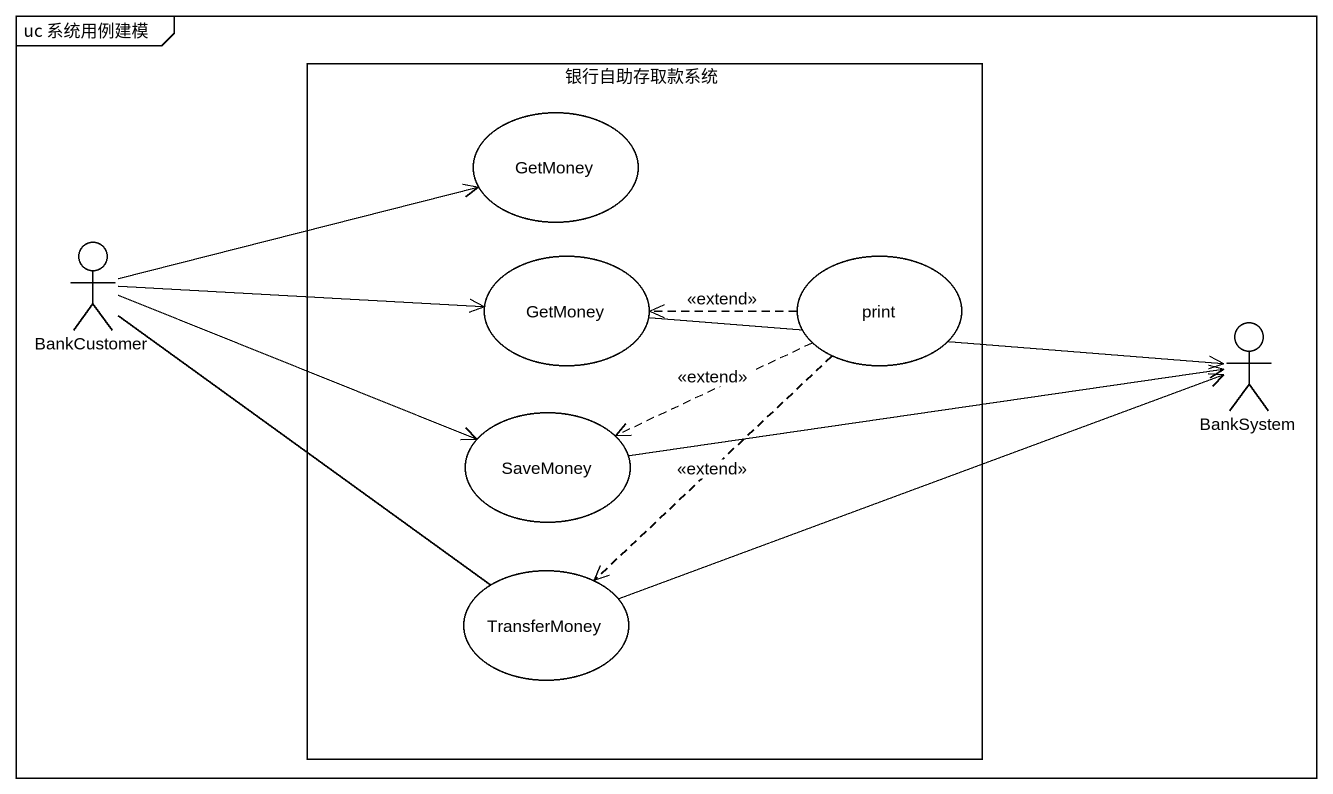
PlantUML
@startuml
mainframe uc 系统用例建模
rectangle 银行自助存取款系统 {
  usecase GetMoney
  usecase "GetMoney" as GetMoney_2
  usecase print
  usecase SaveMoney
  usecase TransferMoney
}
actor BankCustomer
actor BankSystem
BankCustomer -right-> GetMoney
BankCustomer -right-> GetMoney_2
BankCustomer -right-> SaveMoney
BankCustomer -- TransferMoney
GetMoney_2 -right-> BankSystem
print .left.> GetMoney_2 : <<extend>>
print .left.> SaveMoney : <<extend>>
print ..> TransferMoney : <<extend>>
SaveMoney -right-> BankSystem
TransferMoney -right-> BankSystem
@enduml
